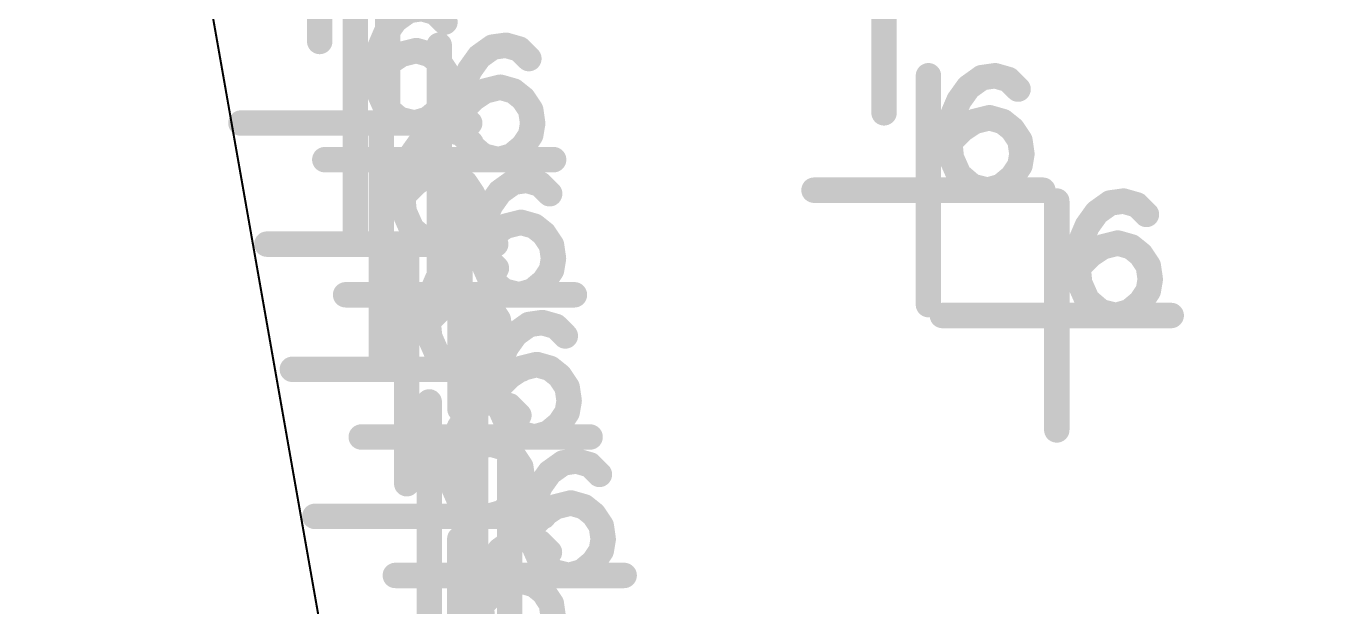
# Model space of a CAD drawing. Header units: millimetres. Extents: x 3885 to 4350, y -149 to 182.
# Drawn here: x 4103.63 to 4110.12, y 78.73 to 81.63 of the extents above; entities that cross this region are included whole.
import ezdxf

# ---------------------------------------------------------------- set-up
doc = ezdxf.new("R2010")
doc.units = ezdxf.units.MM
doc.header["$LTSCALE"] = 23.1
doc.layers.get('0').update_dxf_attribs({"linetype": 'CONTINUOUS'})

# ---------------------------------------------------------------- blocks, each defined once
blk = doc.blocks.new('PAD_R1')
at = {"const_width": 0.5}
blk.add_lwpolyline([(0.25, 0, 1), (-0.25, 0, 1)], format="xyb", close=True, dxfattribs=at)

msp = doc.modelspace()

# ---------------------------------------------------------------- linework, layer by layer
at = {"const_width": 0.0102}
msp.add_lwpolyline([(4122.3303, 91.1619), (4110.8398, 89.1357), (4110.0032, 88.9881), (4109.1485, 88.8375), (4108.3118, 88.6899), (4104.4611, 88.011, 0.414288), (4103.6499, 86.8525), (4105.6643, 75.4288, 0.414203), (4106.8228, 74.6176), (4110.6732, 75.2965), (4111.5102, 75.4441), (4112.3649, 75.595), (4113.2015, 75.7423), (4124.5457, 77.7428, -0.144705)], format="xyb", dxfattribs=at)
for points, const_width in [([(4105.0964, 82.6965), (4105.0964, 81.5535)], 0.127), ([(4105.436, 82.3897), (4105.436, 81.2467)], 0.127), ([(4107.9153, 82.3402), (4107.9153, 81.1972)], 0.127), ([(4105.2742, 81.7176), (4105.2742, 80.5746)], 0.127), ([(4105.4706, 81.736), (4105.5444, 81.6327)], 0.0821), ([(4105.5653, 81.7758), (4105.583, 81.6501)], 0.0672), ([(4105.6583, 81.7692), (4105.6234, 81.647)], 0.0695), ([(4105.3987, 81.6641), (4105.502, 81.5903)], 0.0818), ([(4105.743, 81.7196), (4105.6532, 81.6298)], 0.0675), ([(4105.9844, 81.5929), (4106.0021, 81.4672)], 0.0672), ([(4105.3539, 81.5856), (4105.4706, 81.5355)], 0.0727), ([(4105.5255, 81.5602), (4105.5563, 81.437)], 0.0785), ([(4105.6298, 81.5596), (4105.595, 81.4375)], 0.0695), ([(4105.6933, 81.5348), (4105.6933, 80.3918)], 0.127), ([(4105.8897, 81.5531), (4105.9635, 81.4498)], 0.0821), ([(4106.0774, 81.5863), (4106.0425, 81.4642)], 0.0695), ([(4106.1621, 81.5367), (4106.0723, 81.4469)], 0.0675), ([(4105.3294, 81.4995), (4105.4549, 81.4802)], 0.0754), ([(4105.3673, 81.4624), (4105.4571, 81.3726)], 0.0945), ([(4105.439, 81.5228), (4105.5094, 81.4171)], 0.0687), ([(4105.7093, 81.5195), (4105.6298, 81.4204)], 0.0609), ([(4105.8178, 81.4812), (4105.9211, 81.4074)], 0.0818), ([(4105.3218, 81.4501), (4105.4473, 81.4308)], 0.0754), ([(4105.7652, 81.4576), (4105.6595, 81.3871)], 0.0687), ([(4105.773, 81.4027), (4105.8897, 81.3526)], 0.0727), ([(4108.137, 81.3824), (4108.137, 80.2394)], 0.127), ([(4108.3334, 81.4007), (4108.4073, 81.2974)], 0.0821), ([(4108.4281, 81.4405), (4108.4459, 81.3148)], 0.0672), ([(4108.5211, 81.4339), (4108.4863, 81.3118)], 0.0695), ([(4105.3205, 81.3493), (4105.4468, 81.3621)], 0.0955), ([(4105.7991, 81.3695), (4105.6734, 81.3513)], 0.0675), ([(4105.8581, 81.3399), (4105.9285, 81.2343)], 0.0687), ([(4105.9446, 81.3773), (4105.9754, 81.2541)], 0.0785), ([(4106.0489, 81.3767), (4106.0141, 81.2546)], 0.0695), ([(4106.1284, 81.3366), (4106.0489, 81.2376)], 0.0609), ([(4108.2615, 81.3288), (4108.3649, 81.255)], 0.0818), ([(4108.6059, 81.3843), (4108.5161, 81.2945)], 0.0675), ([(4105.3495, 81.2395), (4105.4656, 81.291)], 0.0939), ([(4105.7652, 81.206), (4105.6595, 81.2765)], 0.0687), ([(4105.7988, 81.2878), (4105.6736, 81.309)], 0.058), ([(4105.7409, 81.2672), (4105.8664, 81.2479)], 0.0754), ([(4105.7485, 81.3166), (4105.874, 81.2973)], 0.0754), ([(4105.7864, 81.2795), (4105.8762, 81.1898)], 0.0945), ([(4106.1843, 81.2747), (4106.0786, 81.2043)], 0.0687), ([(4105.4187, 81.1455), (4105.5013, 81.242)], 0.0879), ([(4105.5161, 81.0941), (4105.5469, 81.2173)], 0.0785), ([(4105.6203, 81.0946), (4105.5854, 81.2167)], 0.0692), ([(4105.7053, 81.1401), (4105.6241, 81.2378)], 0.0743), ([(4108.2167, 81.2503), (4108.3334, 81.2002)], 0.0727), ([(4108.3883, 81.2249), (4108.4191, 81.1017)], 0.0785), ([(4108.4926, 81.2243), (4108.4578, 81.1022)], 0.0695), ([(4105.8457, 81.1461), (4104.7027, 81.1461)], 0.127), ([(4105.404, 81.1129), (4105.404, 79.9699)], 0.127), ([(4105.6004, 81.1312), (4105.6742, 81.0279)], 0.0821), ([(4105.6951, 81.171), (4105.7128, 81.0453)], 0.0672), ([(4105.7396, 81.1664), (4105.8659, 81.1792)], 0.0955), ([(4105.7881, 81.1644), (4105.7532, 81.0423)], 0.0695), ([(4106.2182, 81.1866), (4106.0925, 81.1684)], 0.0675), ([(4108.1922, 81.1642), (4108.3178, 81.1449)], 0.0754), ([(4108.2302, 81.1271), (4108.32, 81.0374)], 0.0945), ([(4108.3018, 81.1875), (4108.3723, 81.0819)], 0.0687), ([(4108.5721, 81.1842), (4108.4926, 81.0852)], 0.0609), ([(4105.7686, 81.0566), (4105.8847, 81.1081)], 0.0939), ([(4105.8728, 81.1148), (4105.783, 81.025)], 0.0675), ([(4106.1843, 81.0232), (4106.0786, 81.0936)], 0.0687), ([(4106.2179, 81.1049), (4106.0927, 81.1261)], 0.058), ([(4108.1846, 81.1148), (4108.3102, 81.0955)], 0.0754), ([(4108.628, 81.1223), (4108.5223, 81.0519)], 0.0687), ([(4105.5285, 81.0593), (4105.6318, 80.9855)], 0.0818), ([(4105.8378, 80.9626), (4105.9204, 81.0591)], 0.0879), ([(4105.9352, 80.9112), (4105.966, 81.0344)], 0.0785), ([(4106.0394, 80.9117), (4106.0045, 81.0338)], 0.0692), ([(4106.1244, 80.9572), (4106.0432, 81.0549)], 0.0743), ([(4108.1833, 81.014), (4108.3097, 81.0268)], 0.0955), ([(4108.6619, 81.0342), (4108.5362, 81.016)], 0.0675), ([(4106.2648, 80.9633), (4105.1218, 80.9633)], 0.127), ([(4105.4837, 80.9808), (4105.6004, 80.9307)], 0.0727), ([(4105.6553, 80.9554), (4105.6861, 80.8322)], 0.0785), ([(4105.7596, 80.9548), (4105.7248, 80.8327)], 0.0695), ([(4108.2123, 80.9042), (4108.3284, 80.9557)], 0.0939), ([(4108.628, 80.8708), (4108.5223, 80.9412)], 0.0687), ([(4108.6617, 80.9525), (4108.5364, 80.9737)], 0.058), ([(4105.4592, 80.8947), (4105.5847, 80.8754)], 0.0754), ([(4105.5688, 80.918), (4105.6392, 80.8124)], 0.0687), ([(4105.8391, 80.9147), (4105.7596, 80.8157)], 0.0609), ([(4105.7972, 80.8599), (4105.7972, 79.7169)], 0.127), ([(4105.9936, 80.8783), (4106.0674, 80.7749)], 0.0821), ([(4106.0883, 80.918), (4106.106, 80.7923)], 0.0672), ([(4106.1812, 80.9114), (4106.1464, 80.7893)], 0.0695), ([(4108.2815, 80.8102), (4108.3641, 80.9067)], 0.0879), ([(4108.3789, 80.7588), (4108.4097, 80.882)], 0.0785), ([(4108.4832, 80.7593), (4108.4482, 80.8814)], 0.0692), ([(4108.5681, 80.8048), (4108.487, 80.9025)], 0.0743), ([(4105.4516, 80.8453), (4105.5771, 80.826)], 0.0754), ([(4105.4971, 80.8577), (4105.5869, 80.7679)], 0.0945), ([(4105.895, 80.8528), (4105.7893, 80.7824)], 0.0687), ([(4105.9216, 80.8063), (4106.025, 80.7326)], 0.0818), ([(4106.266, 80.8618), (4106.1762, 80.772)], 0.0675), ([(4108.7085, 80.8109), (4107.5655, 80.8109)], 0.127), ([(4109.0692, 80.8147), (4109.087, 80.6889)], 0.0672), ([(4105.4503, 80.7445), (4105.5766, 80.7573)], 0.0955), ([(4105.9289, 80.7647), (4105.8032, 80.7465)], 0.0675), ([(4108.7781, 80.7565), (4108.7781, 79.6135)], 0.127), ([(4108.9745, 80.7749), (4109.0483, 80.6716)], 0.0821), ([(4109.1622, 80.808), (4109.1274, 80.6859)], 0.0695), ([(4109.247, 80.7585), (4109.1571, 80.6687)], 0.0675), ([(4105.4793, 80.6347), (4105.5954, 80.6862)], 0.0939), ([(4105.9286, 80.6831), (4105.8034, 80.7042)], 0.058), ([(4105.8769, 80.7278), (4105.9936, 80.6777)], 0.0727), ([(4106.0485, 80.7024), (4106.0793, 80.5792)], 0.0785), ([(4106.1528, 80.7019), (4106.118, 80.5797)], 0.0695), ([(4108.9026, 80.703), (4109.006, 80.6292)], 0.0818), ([(4105.5485, 80.5407), (4105.6311, 80.6372)], 0.0879), ([(4105.6459, 80.4893), (4105.6767, 80.6125)], 0.0785), ([(4105.8351, 80.5353), (4105.7539, 80.633)], 0.0743), ([(4105.895, 80.6013), (4105.7893, 80.6717)], 0.0687), ([(4105.8524, 80.6418), (4105.9779, 80.6225)], 0.0754), ([(4105.8903, 80.6047), (4105.9801, 80.5149)], 0.0945), ([(4105.962, 80.6651), (4106.0324, 80.5594)], 0.0687), ([(4106.2323, 80.6618), (4106.1528, 80.5627)], 0.0609), ([(4108.8578, 80.6245), (4108.9745, 80.5743)], 0.0727), ([(4105.9755, 80.5414), (4104.8325, 80.5414)], 0.127), ([(4105.7501, 80.4898), (4105.7152, 80.6119)], 0.0692), ([(4105.8448, 80.5923), (4105.9703, 80.573)], 0.0754), ([(4106.2882, 80.5998), (4106.1825, 80.5294)], 0.0687), ([(4108.9429, 80.5617), (4109.0134, 80.456)], 0.0687), ([(4109.0294, 80.599), (4109.0602, 80.4758)], 0.0785), ([(4109.1337, 80.5985), (4109.0989, 80.4764)], 0.0695), ([(4109.2132, 80.5584), (4109.1337, 80.4593)], 0.0609), ([(4105.5312, 80.4878), (4105.5312, 79.3448)], 0.127), ([(4105.7276, 80.5061), (4105.8015, 80.4028)], 0.0821), ([(4105.8223, 80.5459), (4105.8401, 80.4202)], 0.0672), ([(4105.8435, 80.4915), (4105.9698, 80.5043)], 0.0955), ([(4105.9153, 80.5393), (4105.8805, 80.4172)], 0.0695), ([(4106.0001, 80.4897), (4105.9103, 80.3999)], 0.0675), ([(4106.3221, 80.5117), (4106.1964, 80.4935)], 0.0675), ([(4108.8257, 80.489), (4108.9513, 80.4697)], 0.0754), ([(4108.8333, 80.5384), (4108.9589, 80.5191)], 0.0754), ([(4108.8713, 80.5013), (4108.9611, 80.4115)], 0.0945), ([(4109.2691, 80.4964), (4109.1634, 80.426)], 0.0687), ([(4105.6557, 80.4342), (4105.7591, 80.3605)], 0.0818), ([(4105.8725, 80.3817), (4105.9886, 80.4333)], 0.0939), ([(4106.3218, 80.4301), (4106.1966, 80.4512)], 0.058), ([(4105.6109, 80.3557), (4105.7276, 80.3056)], 0.0727), ([(4105.9417, 80.2878), (4106.0243, 80.3842)], 0.0879), ([(4106.0391, 80.2363), (4106.0699, 80.3595)], 0.0785), ([(4106.1433, 80.2369), (4106.1084, 80.3589)], 0.0692), ([(4106.2283, 80.2823), (4106.1471, 80.38)], 0.0743), ([(4106.2882, 80.3483), (4106.1825, 80.4187)], 0.0687), ([(4108.8244, 80.3881), (4108.9508, 80.401)], 0.0955), ([(4109.303, 80.4083), (4109.1773, 80.3902)], 0.0675), ([(4106.3687, 80.2884), (4105.2257, 80.2884)], 0.127), ([(4105.696, 80.2929), (4105.7665, 80.1873)], 0.0687), ([(4105.7825, 80.3303), (4105.8133, 80.2071)], 0.0785), ([(4105.8869, 80.3298), (4105.852, 80.2076)], 0.0695), ([(4108.8534, 80.2784), (4108.9695, 80.3299)], 0.0939), ([(4109.2691, 80.2449), (4109.1634, 80.3153)], 0.0687), ([(4109.3028, 80.3267), (4109.1775, 80.3478)], 0.058), ([(4105.5864, 80.2696), (4105.712, 80.2503)], 0.0754), ([(4105.6244, 80.2326), (4105.7142, 80.1428)], 0.0945), ([(4105.9663, 80.2896), (4105.8869, 80.1906)], 0.0609), ([(4106.0222, 80.2277), (4105.9166, 80.1573)], 0.0687), ([(4108.9226, 80.1844), (4109.0052, 80.2809)], 0.0879), ([(4109.02, 80.1329), (4109.0508, 80.2561)], 0.0785), ([(4109.1243, 80.1335), (4109.0893, 80.2556)], 0.0692), ([(4109.2092, 80.179), (4109.1281, 80.2766)], 0.0743), ([(4105.5788, 80.2202), (4105.7044, 80.2009)], 0.0754), ([(4105.8754, 80.1497), (4105.8754, 79.0067)], 0.127), ([(4106.0718, 80.1681), (4106.1456, 80.0648)], 0.0821), ([(4106.1665, 80.2079), (4106.1843, 80.0821)], 0.0672), ([(4106.2595, 80.2012), (4106.2246, 80.0791)], 0.0695), ([(4109.3496, 80.185), (4108.2066, 80.185)], 0.127), ([(4105.5775, 80.1194), (4105.7039, 80.1322)], 0.0955), ([(4106.0561, 80.1396), (4105.9304, 80.1214)], 0.0675), ([(4105.9999, 80.0961), (4106.1032, 80.0224)], 0.0818), ([(4106.3442, 80.1517), (4106.2544, 80.0619)], 0.0675), ([(4105.6065, 80.0096), (4105.7226, 80.0611)], 0.0939), ([(4106.0222, 79.9762), (4105.9166, 80.0466)], 0.0687), ([(4106.0559, 80.058), (4105.9307, 80.0791)], 0.058), ([(4105.6758, 79.9156), (4105.7583, 80.0121)], 0.0879), ([(4105.7731, 79.8642), (4105.8039, 79.9874)], 0.0785), ([(4105.8774, 79.8647), (4105.8424, 79.9868)], 0.0692), ([(4105.9624, 79.9102), (4105.8812, 80.0079)], 0.0743), ([(4105.9551, 80.0177), (4106.0718, 79.9675)], 0.0727), ([(4106.1267, 79.9922), (4106.1575, 79.869)], 0.0785), ([(4106.231, 79.9917), (4106.1962, 79.8695)], 0.0695), ([(4106.1027, 79.9163), (4104.9597, 79.9163)], 0.127), ([(4105.9306, 79.9316), (4106.0562, 79.9123)], 0.0754), ([(4105.9686, 79.8945), (4106.0584, 79.8047)], 0.0945), ([(4106.0402, 79.9549), (4106.1107, 79.8492)], 0.0687), ([(4106.3105, 79.9516), (4106.231, 79.8525)], 0.0609), ([(4105.923, 79.8821), (4106.0486, 79.8629)], 0.0754), ([(4106.3664, 79.8896), (4106.2607, 79.8192)], 0.0687), ([(4105.6435, 79.7535), (4105.6435, 78.6105)], 0.127), ([(4105.8399, 79.7718), (4105.9137, 79.6685)], 0.0821), ([(4105.9217, 79.7813), (4106.0481, 79.7942)], 0.0955), ([(4105.9346, 79.8116), (4105.9524, 79.6859)], 0.0672), ([(4106.0276, 79.805), (4105.9927, 79.6829)], 0.0695), ([(4106.4003, 79.8015), (4106.2746, 79.7834)], 0.0675), ([(4105.768, 79.6999), (4105.8713, 79.6261)], 0.0818), ([(4105.9507, 79.6716), (4106.0668, 79.7231)], 0.0939), ([(4106.1123, 79.7554), (4106.0225, 79.6656)], 0.0675), ([(4106.3664, 79.6381), (4106.2607, 79.7085)], 0.0687), ([(4106.4, 79.7199), (4106.2748, 79.741)], 0.058), ([(4106.0199, 79.5776), (4106.1025, 79.6741)], 0.0879), ([(4106.1173, 79.5261), (4106.1481, 79.6493)], 0.0785), ([(4106.2216, 79.5267), (4106.1866, 79.6488)], 0.0692), ([(4106.3065, 79.5721), (4106.2253, 79.6698)], 0.0743), ([(4106.4469, 79.5782), (4105.3039, 79.5782)], 0.127), ([(4105.7232, 79.6214), (4105.8399, 79.5713)], 0.0727), ([(4105.8948, 79.596), (4105.9256, 79.4728)], 0.0785), ([(4105.9991, 79.5954), (4105.9643, 79.4733)], 0.0695), ([(4105.6987, 79.5353), (4105.8242, 79.516)], 0.0754), ([(4105.8083, 79.5586), (4105.8788, 79.453)], 0.0687), ([(4106.0786, 79.5553), (4105.9991, 79.4563)], 0.0609), ([(4106.3367, 79.5165), (4106.3544, 79.3907)], 0.0672), ([(4105.6911, 79.4859), (4105.8167, 79.4666)], 0.0754), ([(4105.7367, 79.4982), (4105.8265, 79.4084)], 0.0945), ([(4106.0456, 79.4583), (4106.0456, 78.3153)], 0.127), ([(4106.1345, 79.4934), (4106.0288, 79.423)], 0.0687), ([(4106.242, 79.4767), (4106.3158, 79.3734)], 0.0821), ([(4106.4297, 79.5098), (4106.3948, 79.3877)], 0.0695), ([(4106.5144, 79.4603), (4106.4246, 79.3705)], 0.0675), ([(4105.6898, 79.3851), (4105.8162, 79.3979)], 0.0955), ([(4106.1684, 79.4053), (4106.0427, 79.3871)], 0.0675), ([(4106.1701, 79.4048), (4106.2734, 79.331)], 0.0818), ([(4105.7188, 79.2753), (4105.8349, 79.3268)], 0.0939), ([(4106.1681, 79.3236), (4106.0429, 79.3448)], 0.058), ([(4106.1253, 79.3263), (4106.242, 79.2761)], 0.0727), ([(4105.788, 79.1813), (4105.8706, 79.2778)], 0.0879), ([(4105.8854, 79.1299), (4105.9162, 79.2531)], 0.0785), ([(4105.9897, 79.1304), (4105.9547, 79.2525)], 0.0692), ([(4106.0746, 79.1759), (4105.9934, 79.2736)], 0.0743), ([(4106.1345, 79.2419), (4106.0288, 79.3123)], 0.0687), ([(4106.2104, 79.2635), (4106.2808, 79.1578)], 0.0687), ([(4106.2969, 79.3008), (4106.3277, 79.1776)], 0.0785), ([(4106.4012, 79.3003), (4106.3664, 79.1782)], 0.0695), ([(4106.4807, 79.2602), (4106.4012, 79.1611)], 0.0609), ([(4106.215, 79.182), (4105.072, 79.182)], 0.127), ([(4106.0932, 79.1908), (4106.2187, 79.1715)], 0.0754), ([(4106.1008, 79.2402), (4106.2263, 79.2209)], 0.0754), ([(4106.1387, 79.2031), (4106.2285, 79.1133)], 0.0945), ([(4106.5366, 79.1982), (4106.4309, 79.1278)], 0.0687), ([(4106.0873, 79.1279), (4106.105, 79.0021)], 0.0672), ([(4105.7962, 79.0697), (4105.7962, 77.9267)], 0.127), ([(4105.9925, 79.0881), (4106.0664, 78.9847)], 0.0821), ([(4106.0919, 79.0899), (4106.2182, 79.1028)], 0.0955), ([(4106.1802, 79.1212), (4106.1454, 78.9991)], 0.0695), ([(4106.265, 79.0717), (4106.1752, 78.9819)], 0.0675), ([(4106.5705, 79.1101), (4106.4448, 79.092)], 0.0675), ([(4105.9206, 79.0161), (4106.024, 78.9424)], 0.0818), ([(4106.1209, 78.9802), (4106.237, 79.0317)], 0.0939), ([(4106.1901, 78.8862), (4106.2727, 78.9827)], 0.0879), ([(4106.5366, 78.9467), (4106.4309, 79.0171)], 0.0687), ([(4106.5702, 79.0285), (4106.445, 79.0497)], 0.058), ([(4105.8759, 78.9377), (4105.9926, 78.8875)], 0.0727), ([(4106.2875, 78.8347), (4106.3183, 78.9579)], 0.0785), ([(4106.3917, 78.8353), (4106.3568, 78.9574)], 0.0692), ([(4106.4767, 78.8808), (4106.3955, 78.9784)], 0.0743), ([(4106.6171, 78.8868), (4105.4741, 78.8868)], 0.127), ([(4105.961, 78.8749), (4106.0314, 78.7692)], 0.0687), ([(4106.0475, 78.9122), (4106.0783, 78.789)], 0.0785), ([(4106.1518, 78.9117), (4106.1169, 78.7895)], 0.0695), ([(4106.2312, 78.8716), (4106.1518, 78.7725)], 0.0609), ([(4105.8438, 78.8021), (4105.9693, 78.7828)], 0.0754), ([(4105.8514, 78.8516), (4105.9769, 78.8323)], 0.0754), ([(4105.8893, 78.8145), (4105.9791, 78.7247)], 0.0945), ([(4106.2871, 78.8096), (4106.1815, 78.7392)], 0.0687), ([(4105.8425, 78.7013), (4105.9688, 78.7141)], 0.0955), ([(4106.321, 78.7215), (4106.1953, 78.7033)], 0.0675)]:
    msp.add_lwpolyline(points, dxfattribs=dict(const_width=const_width))

# ---------------------------------------------------------------- block references
at = {"xscale": 0.127, "yscale": 0.127}
for p in [(4105.4741, 81.6605), (4105.722, 81.6508), (4105.4266, 81.5939), (4105.0964, 81.5535), (4105.3979, 81.5271), (4105.579, 81.5081), (4105.6933, 81.5348), (4105.96, 81.5254), (4106.0265, 81.5348), (4106.0933, 81.5157), (4105.4456, 81.4509), (4105.5028, 81.489), (4105.6458, 81.489), (4105.6933, 81.4509), (4105.8932, 81.4776), (4106.1411, 81.468), (4105.3788, 81.4032), (4105.3788, 81.3841), (4105.7314, 81.3938), (4105.8457, 81.4111), (4108.137, 81.3824), (4108.4037, 81.373), (4108.4703, 81.3824), (4105.3885, 81.3082), (4105.741, 81.327), (4105.817, 81.3443), (4105.9219, 81.3062), (4105.9981, 81.3252), (4106.0649, 81.3062), (4108.3369, 81.3252), (4108.5371, 81.3633), (4108.5848, 81.3156), (4105.436, 81.2467), (4105.7314, 81.2698), (4105.8647, 81.2681), (4106.1124, 81.2681), (4108.2894, 81.2587), (4105.4266, 81.2223), (4105.6933, 81.2127), (4105.7979, 81.2203), (4105.7979, 81.2013), (4106.1505, 81.2109), (4107.9153, 81.1972), (4108.2607, 81.1919), (4108.4418, 81.1728), (4104.7027, 81.1461), (4105.404, 81.1129), (4105.4934, 81.1652), (4105.5696, 81.1461), (4105.6361, 81.1652), (4105.7372, 81.1129), (4105.8076, 81.1253), (4105.8457, 81.1461), (4106.1601, 81.1441), (4108.3085, 81.1157), (4108.3656, 81.1538), (4108.5086, 81.1538), (4108.5561, 81.1157), (4105.6039, 81.0557), (4105.6707, 81.1035), (4105.804, 81.0938), (4105.8518, 81.0461), (4106.1505, 81.087), (4108.2417, 81.0679), (4108.2417, 81.0489), (4108.5942, 81.0585), (4105.5564, 80.9892), (4105.8457, 81.0395), (4105.9125, 80.9823), (4106.0552, 80.9823), (4106.1124, 81.0298), (4108.6039, 80.9917), (4105.1218, 80.9633), (4105.5277, 80.9224), (4105.9887, 80.9633), (4106.2648, 80.9633), (4108.2513, 80.9729), (4108.5942, 80.9346), (4105.5754, 80.8462), (4105.6326, 80.8843), (4105.7088, 80.9033), (4105.7756, 80.8843), (4105.7972, 80.8599), (4105.8231, 80.8462), (4106.0639, 80.8505), (4106.1304, 80.8599), (4108.2894, 80.8871), (4108.5561, 80.8774), (4105.5086, 80.7984), (4105.8612, 80.789), (4105.9971, 80.8027), (4106.1972, 80.8408), (4106.245, 80.7931), (4107.5655, 80.8109), (4108.3562, 80.8299), (4108.4324, 80.8109), (4108.499, 80.8299), (4108.7085, 80.8109), (4105.5086, 80.7794), (4105.8708, 80.7222), (4105.9496, 80.7362), (4108.7781, 80.7565), (4109.0448, 80.7471), (4109.1114, 80.7565), (4109.1782, 80.7374), (4105.5183, 80.7034), (4105.8612, 80.6651), (4105.9209, 80.6694), (4108.978, 80.6993), (4109.2259, 80.6897), (4105.5564, 80.6176), (4105.8231, 80.6079), (4105.9686, 80.5932), (4106.0258, 80.6313), (4106.102, 80.6503), (4106.1688, 80.6313), (4106.2163, 80.5932), (4108.9305, 80.6328), (4104.8325, 80.5414), (4105.2742, 80.5746), (4105.6232, 80.5604), (4105.6994, 80.5414), (4105.7659, 80.5604), (4105.9018, 80.5454), (4105.9018, 80.5264), (4105.9755, 80.5414), (4106.2544, 80.536), (4108.9018, 80.566), (4109.0067, 80.5279), (4109.0829, 80.5469), (4109.1497, 80.5279), (4105.5312, 80.4878), (4105.7979, 80.4784), (4105.8645, 80.4878), (4105.9313, 80.4687), (4106.264, 80.4692), (4108.9496, 80.4898), (4109.1972, 80.4898), (4105.6933, 80.3918), (4105.7311, 80.4306), (4105.9115, 80.4504), (4105.979, 80.421), (4106.2544, 80.4121), (4108.8828, 80.442), (4108.8828, 80.423), (4109.2353, 80.4326), (4105.6836, 80.3641), (4105.9496, 80.3646), (4106.2163, 80.3549), (4108.8924, 80.3471), (4109.245, 80.3658), (4105.2257, 80.2884), (4105.6549, 80.2973), (4105.836, 80.2782), (4106.0164, 80.3074), (4106.0926, 80.2884), (4106.1591, 80.3074), (4106.3687, 80.2884), (4109.2353, 80.3087), (4105.7027, 80.2211), (4105.7598, 80.2592), (4105.9028, 80.2592), (4105.9503, 80.2211), (4108.137, 80.2394), (4108.9305, 80.2612), (4108.9973, 80.204), (4109.1401, 80.204), (4109.1972, 80.2515), (4105.6359, 80.1733), (4105.6359, 80.1543), (4105.8754, 80.1497), (4105.9884, 80.1639), (4106.1421, 80.1403), (4106.2087, 80.1497), (4108.2066, 80.185), (4109.0735, 80.185), (4109.3496, 80.185), (4105.6455, 80.0783), (4105.9981, 80.0971), (4106.0753, 80.0925), (4106.2755, 80.1306), (4106.3232, 80.0829), (4105.9884, 80.04), (4106.0278, 80.026), (4105.404, 79.9699), (4105.6836, 79.9925), (4105.9503, 79.9828), (4105.9991, 79.9592), (4106.1802, 79.9401), (4104.9597, 79.9163), (4105.7504, 79.9353), (4105.8266, 79.9163), (4105.8932, 79.9353), (4106.0469, 79.883), (4106.1027, 79.9163), (4106.104, 79.9211), (4106.247, 79.9211), (4106.2945, 79.883), (4105.9801, 79.8352), (4105.9801, 79.8162), (4106.3326, 79.8258), (4105.6435, 79.7535), (4105.9102, 79.7441), (4105.9768, 79.7535), (4106.3423, 79.759), (4105.7972, 79.7169), (4105.8434, 79.6963), (4105.9897, 79.7402), (4106.0436, 79.7344), (4106.0913, 79.6866), (4106.3326, 79.7019), (4105.7959, 79.6298), (4106.0278, 79.6544), (4106.2945, 79.6447), (4108.7781, 79.6135), (4105.3039, 79.5782), (4105.7672, 79.563), (4106.0946, 79.5972), (4106.1708, 79.5782), (4106.2374, 79.5972), (4106.4469, 79.5782), (4105.815, 79.4868), (4105.8721, 79.5249), (4105.9483, 79.5439), (4106.0151, 79.5249), (4106.0626, 79.4868), (4105.7482, 79.439), (4105.7482, 79.4199), (4106.0456, 79.4583), (4106.1007, 79.4296), (4106.3123, 79.4489), (4106.3788, 79.4583), (4106.4456, 79.4393), (4106.1104, 79.3628), (4106.2455, 79.4012), (4106.4934, 79.3915), (4105.5312, 79.3448), (4105.7578, 79.344), (4106.1007, 79.3056), (4106.198, 79.3346), (4105.7959, 79.2582), (4106.0626, 79.2485), (4106.1693, 79.2678), (4106.2742, 79.2297), (4106.3504, 79.2488), (4106.4172, 79.2297), (4105.072, 79.182), (4105.8627, 79.201), (4105.9389, 79.182), (4106.0055, 79.201), (4106.215, 79.182), (4106.217, 79.1916), (4106.4647, 79.1916), (4106.1502, 79.1439), (4106.1502, 79.1248), (4106.5028, 79.1345), (4105.7962, 79.0697), (4106.0629, 79.0603), (4106.1294, 79.0697), (4106.1599, 79.0489), (4106.1962, 79.0506), (4106.5124, 79.0677), (4105.8754, 79.0067), (4105.9961, 79.0125), (4106.198, 78.963), (4106.244, 79.0029), (4106.5028, 79.0105), (4105.9486, 78.946), (4106.2648, 78.9059), (4106.4075, 78.9059), (4106.4647, 78.9534), (4105.4741, 78.8868), (4105.9199, 78.8792), (4106.0248, 78.8411), (4106.101, 78.8601), (4106.1678, 78.8411), (4106.341, 78.8868), (4106.6171, 78.8868), (4105.9676, 78.803), (4106.2153, 78.803), (4105.9008, 78.7552), (4105.9008, 78.7362), (4106.2534, 78.7458), (4106.263, 78.679)]:
    msp.add_blockref('PAD_R1', p, dxfattribs=at)

doc.saveas('drawing.dxf')
